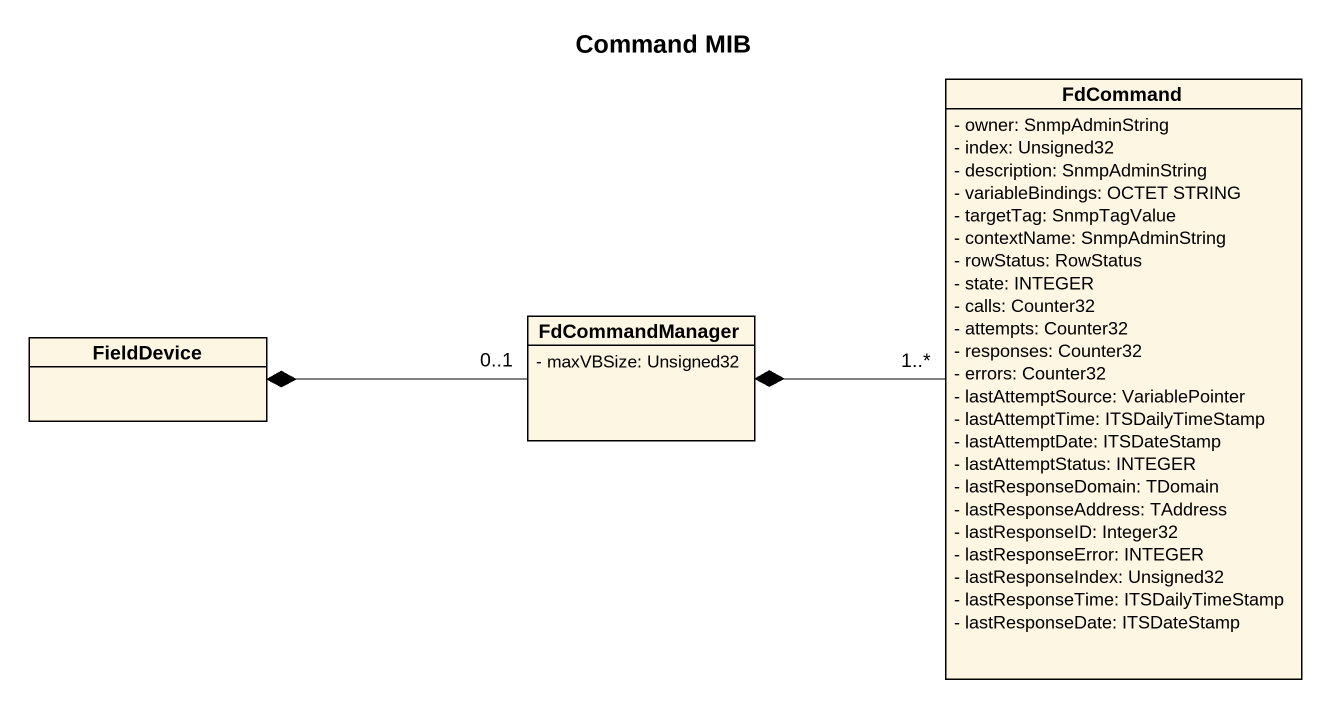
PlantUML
@startuml
title Command MIB
hide circle
hide empty members
skinparam classAttributeIconSize 0
class FdCommand {
  - owner: SnmpAdminString
  - index: Unsigned32
  - description: SnmpAdminString
  - variableBindings: OCTET STRING
  - targetTag: SnmpTagValue
  - contextName: SnmpAdminString
  - rowStatus: RowStatus
  - state: INTEGER
  - calls: Counter32
  - attempts: Counter32
  - responses: Counter32
  - errors: Counter32
  - lastAttemptSource: VariablePointer
  - lastAttemptTime: ITSDailyTimeStamp
  - lastAttemptDate: ITSDateStamp
  - lastAttemptStatus: INTEGER
  - lastResponseDomain: TDomain
  - lastResponseAddress: TAddress
  - lastResponseID: Integer32
  - lastResponseError: INTEGER
  - lastResponseIndex: Unsigned32
  - lastResponseTime: ITSDailyTimeStamp
  - lastResponseDate: ITSDateStamp
}
class FieldDevice
class FdCommandManager {
  - maxVBSize: Unsigned32
}
FdCommand "1..*" -left-* FdCommandManager
FdCommandManager "0..1" -left-* FieldDevice
@enduml
